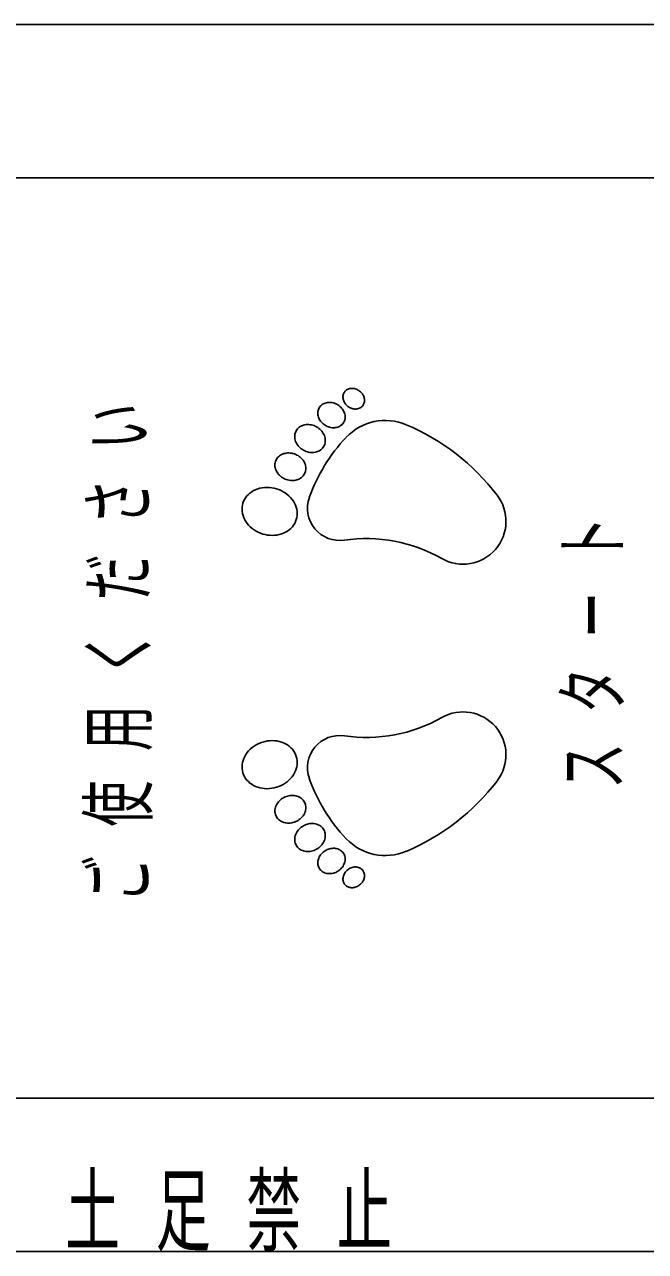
# Model space of a CAD drawing. Units: millimetres on the paper. Extents: x -365 to 0, y -26 to 257.
# Drawn here: x -280.25 to -272.15, y 147.92 to 163.92 of the extents above; entities that cross this region are included whole.
import ezdxf

# ---------------------------------------------------------------- set-up
doc = ezdxf.new("R2010")
doc.units = ezdxf.units.MM
doc.layers.add('LY_1', color=7, linetype='Continuous', lineweight=13)
doc.styles.add('ＭＳ ゴシック', font='')
doc.styles.get('ＭＳ ゴシック').set_extended_font_data('MS Gothic')

msp = doc.modelspace()

# ---------------------------------------------------------------- linework, layer by layer
at = {"layer": 'LY_1', "lineweight": 25}
for p, q in [((-271.32, 163.917), (-283.32, 163.917)), ((-283.32, 161.917), (-271.32, 161.917)), ((-271.32, 161.917), (-283.32, 161.917)), ((-283.32, 149.917), (-271.32, 149.917)), ((-271.32, 149.917), (-283.32, 149.917)), ((-271.32, 147.917), (-283.32, 147.917))]:
    msp.add_line(p, q, dxfattribs=at)
at = {"layer": 'LY_1', "color": 21, "lineweight": 25}
for points in [[(-276.074, 159.129), (-276.08, 159.12), (-276.085, 159.11), (-276.09, 159.1), (-276.093, 159.09), (-276.095, 159.079), (-276.097, 159.067), (-276.097, 159.056), (-276.096, 159.044), (-276.094, 159.032), (-276.091, 159.02), (-276.087, 159.009), (-276.082, 158.997), (-276.076, 158.986), (-276.069, 158.976), (-276.062, 158.965), (-276.053, 158.956), (-276.044, 158.947), (-276.034, 158.938), (-276.023, 158.931), (-276.012, 158.924), (-276.001, 158.918), (-275.989, 158.913), (-275.977, 158.909), (-275.965, 158.906), (-275.953, 158.904), (-275.94, 158.903), (-275.928, 158.903), (-275.916, 158.904), (-275.905, 158.906), (-275.894, 158.909), (-275.883, 158.913), (-275.873, 158.918), (-275.863, 158.923), (-275.855, 158.93), (-275.847, 158.938), (-275.839, 158.946), (-275.833, 158.955), (-275.828, 158.965), (-275.823, 158.975), (-275.82, 158.985), (-275.818, 158.996), (-275.816, 159.008), (-275.816, 159.019), (-275.817, 159.031), (-275.819, 159.043), (-275.822, 159.055), (-275.826, 159.066), (-275.831, 159.078), (-275.837, 159.089), (-275.844, 159.099), (-275.851, 159.11), (-275.86, 159.119), (-275.869, 159.128), (-275.879, 159.137), (-275.89, 159.144), (-275.901, 159.151), (-275.912, 159.157), (-275.924, 159.162), (-275.936, 159.166), (-275.948, 159.169), (-275.96, 159.171), (-275.972, 159.172), (-275.984, 159.172), (-275.996, 159.171), (-276.008, 159.169), (-276.019, 159.166), (-276.03, 159.162), (-276.04, 159.157), (-276.049, 159.152), (-276.058, 159.145), (-276.066, 159.137)], [(-276.404, 158.922), (-276.41, 158.91), (-276.416, 158.898), (-276.42, 158.885), (-276.423, 158.871), (-276.424, 158.857), (-276.424, 158.843), (-276.423, 158.828), (-276.42, 158.814), (-276.416, 158.799), (-276.411, 158.785), (-276.405, 158.771), (-276.397, 158.758), (-276.388, 158.745), (-276.378, 158.732), (-276.367, 158.721), (-276.355, 158.71), (-276.343, 158.7), (-276.329, 158.691), (-276.315, 158.683), (-276.301, 158.676), (-276.286, 158.67), (-276.27, 158.665), (-276.255, 158.662), (-276.239, 158.659), (-276.224, 158.658), (-276.209, 158.659), (-276.194, 158.66), (-276.179, 158.663), (-276.165, 158.667), (-276.151, 158.672), (-276.139, 158.678), (-276.127, 158.686), (-276.115, 158.694), (-276.105, 158.704), (-276.096, 158.714), (-276.089, 158.726), (-276.082, 158.738), (-276.077, 158.75), (-276.072, 158.763), (-276.07, 158.777), (-276.068, 158.791), (-276.068, 158.805), (-276.069, 158.82), (-276.072, 158.834), (-276.076, 158.849), (-276.081, 158.863), (-276.088, 158.877), (-276.095, 158.89), (-276.104, 158.903), (-276.114, 158.916), (-276.125, 158.927), (-276.137, 158.938), (-276.149, 158.948), (-276.163, 158.957), (-276.177, 158.965), (-276.191, 158.972), (-276.206, 158.978), (-276.222, 158.983), (-276.237, 158.986), (-276.253, 158.989), (-276.268, 158.99), (-276.284, 158.989), (-276.299, 158.988), (-276.313, 158.985), (-276.327, 158.981), (-276.341, 158.976), (-276.354, 158.969), (-276.366, 158.962), (-276.377, 158.954), (-276.387, 158.944), (-276.396, 158.934)], [(-276.707, 158.619), (-276.713, 158.605), (-276.719, 158.59), (-276.722, 158.576), (-276.725, 158.56), (-276.725, 158.545), (-276.725, 158.529), (-276.723, 158.513), (-276.719, 158.497), (-276.714, 158.481), (-276.707, 158.466), (-276.699, 158.451), (-276.69, 158.436), (-276.679, 158.422), (-276.667, 158.409), (-276.655, 158.397), (-276.641, 158.385), (-276.626, 158.375), (-276.611, 158.366), (-276.595, 158.358), (-276.578, 158.351), (-276.561, 158.345), (-276.544, 158.341), (-276.527, 158.338), (-276.509, 158.336), (-276.492, 158.336), (-276.475, 158.337), (-276.458, 158.34), (-276.442, 158.344), (-276.427, 158.349), (-276.412, 158.355), (-276.398, 158.363), (-276.385, 158.372), (-276.374, 158.382), (-276.363, 158.393), (-276.354, 158.405), (-276.346, 158.418), (-276.339, 158.432), (-276.334, 158.446), (-276.33, 158.461), (-276.328, 158.477), (-276.327, 158.492), (-276.327, 158.508), (-276.33, 158.524), (-276.333, 158.54), (-276.339, 158.556), (-276.345, 158.571), (-276.353, 158.586), (-276.363, 158.601), (-276.373, 158.615), (-276.385, 158.628), (-276.398, 158.64), (-276.411, 158.651), (-276.426, 158.662), (-276.441, 158.671), (-276.457, 158.679), (-276.474, 158.686), (-276.491, 158.692), (-276.508, 158.696), (-276.526, 158.699), (-276.543, 158.701), (-276.56, 158.701), (-276.577, 158.7), (-276.594, 158.697), (-276.61, 158.693), (-276.625, 158.688), (-276.64, 158.681), (-276.654, 158.674), (-276.667, 158.665), (-276.679, 158.655), (-276.689, 158.644), (-276.699, 158.631)], [(-276.972, 158.231), (-276.977, 158.217), (-276.981, 158.202), (-276.983, 158.187), (-276.984, 158.171), (-276.983, 158.155), (-276.98, 158.14), (-276.976, 158.124), (-276.971, 158.109), (-276.964, 158.094), (-276.956, 158.079), (-276.947, 158.065), (-276.936, 158.051), (-276.924, 158.039), (-276.911, 158.027), (-276.897, 158.016), (-276.882, 158.006), (-276.866, 157.997), (-276.85, 157.99), (-276.833, 157.983), (-276.816, 157.978), (-276.798, 157.974), (-276.781, 157.972), (-276.763, 157.971), (-276.746, 157.971), (-276.729, 157.972), (-276.712, 157.975), (-276.696, 157.98), (-276.68, 157.985), (-276.665, 157.992), (-276.651, 158), (-276.638, 158.009), (-276.627, 158.02), (-276.616, 158.031), (-276.606, 158.043), (-276.598, 158.056), (-276.592, 158.07), (-276.587, 158.084), (-276.583, 158.099), (-276.581, 158.114), (-276.58, 158.129), (-276.581, 158.145), (-276.583, 158.161), (-276.587, 158.176), (-276.592, 158.192), (-276.599, 158.207), (-276.607, 158.222), (-276.617, 158.236), (-276.628, 158.249), (-276.64, 158.262), (-276.653, 158.274), (-276.667, 158.285), (-276.682, 158.295), (-276.697, 158.303), (-276.713, 158.311), (-276.73, 158.317), (-276.748, 158.323), (-276.765, 158.326), (-276.783, 158.329), (-276.8, 158.33), (-276.818, 158.33), (-276.835, 158.328), (-276.852, 158.325), (-276.868, 158.321), (-276.883, 158.315), (-276.898, 158.309), (-276.912, 158.301), (-276.925, 158.291), (-276.937, 158.281), (-276.948, 158.27), (-276.957, 158.258), (-276.965, 158.245)], [(-277.401, 157.674), (-277.407, 157.648), (-277.411, 157.622), (-277.412, 157.595), (-277.411, 157.567), (-277.406, 157.54), (-277.399, 157.513), (-277.389, 157.486), (-277.377, 157.46), (-277.362, 157.435), (-277.345, 157.411), (-277.326, 157.388), (-277.305, 157.366), (-277.281, 157.346), (-277.256, 157.328), (-277.23, 157.311), (-277.202, 157.296), (-277.173, 157.284), (-277.143, 157.273), (-277.112, 157.265), (-277.081, 157.259), (-277.05, 157.256), (-277.018, 157.255), (-276.987, 157.256), (-276.957, 157.26), (-276.927, 157.266), (-276.898, 157.274), (-276.87, 157.284), (-276.844, 157.297), (-276.819, 157.312), (-276.796, 157.329), (-276.775, 157.347), (-276.756, 157.367), (-276.74, 157.389), (-276.725, 157.412), (-276.714, 157.436), (-276.705, 157.462), (-276.698, 157.488), (-276.694, 157.514), (-276.693, 157.541), (-276.695, 157.569), (-276.699, 157.596), (-276.706, 157.623), (-276.716, 157.65), (-276.728, 157.676), (-276.743, 157.701), (-276.76, 157.725), (-276.779, 157.748), (-276.801, 157.77), (-276.824, 157.79), (-276.849, 157.808), (-276.876, 157.825), (-276.904, 157.84), (-276.933, 157.852), (-276.963, 157.862), (-276.993, 157.871), (-277.024, 157.877), (-277.056, 157.88), (-277.087, 157.881), (-277.118, 157.88), (-277.149, 157.876), (-277.179, 157.87), (-277.207, 157.862), (-277.235, 157.851), (-277.261, 157.839), (-277.286, 157.824), (-277.309, 157.807), (-277.33, 157.789), (-277.349, 157.769), (-277.366, 157.747), (-277.38, 157.724), (-277.392, 157.7)], [(-277.401, 154.159), (-277.407, 154.185), (-277.411, 154.212), (-277.412, 154.239), (-277.411, 154.266), (-277.406, 154.293), (-277.399, 154.321), (-277.389, 154.347), (-277.377, 154.373), (-277.362, 154.398), (-277.345, 154.423), (-277.326, 154.446), (-277.305, 154.467), (-277.281, 154.487), (-277.256, 154.506), (-277.23, 154.522), (-277.202, 154.537), (-277.173, 154.55), (-277.143, 154.56), (-277.112, 154.568), (-277.081, 154.574), (-277.05, 154.577), (-277.018, 154.579), (-276.987, 154.577), (-276.957, 154.574), (-276.927, 154.568), (-276.898, 154.559), (-276.87, 154.549), (-276.844, 154.536), (-276.819, 154.522), (-276.796, 154.505), (-276.775, 154.486), (-276.756, 154.466), (-276.74, 154.444), (-276.725, 154.421), (-276.714, 154.397), (-276.705, 154.372), (-276.698, 154.346), (-276.694, 154.319), (-276.693, 154.292), (-276.695, 154.265), (-276.699, 154.237), (-276.706, 154.21), (-276.716, 154.184), (-276.728, 154.158), (-276.743, 154.132), (-276.76, 154.108), (-276.779, 154.085), (-276.801, 154.064), (-276.824, 154.043), (-276.849, 154.025), (-276.876, 154.008), (-276.904, 153.994), (-276.933, 153.981), (-276.963, 153.971), (-276.993, 153.963), (-277.024, 153.957), (-277.056, 153.953), (-277.087, 153.952), (-277.118, 153.954), (-277.149, 153.957), (-277.179, 153.963), (-277.207, 153.971), (-277.235, 153.982), (-277.261, 153.995), (-277.286, 154.009), (-277.309, 154.026), (-277.33, 154.045), (-277.349, 154.065), (-277.366, 154.086), (-277.38, 154.109), (-277.392, 154.134)], [(-276.972, 153.602), (-276.977, 153.617), (-276.981, 153.632), (-276.983, 153.647), (-276.984, 153.662), (-276.983, 153.678), (-276.98, 153.694), (-276.976, 153.709), (-276.971, 153.725), (-276.964, 153.74), (-276.956, 153.754), (-276.947, 153.769), (-276.936, 153.782), (-276.924, 153.795), (-276.911, 153.807), (-276.897, 153.818), (-276.882, 153.827), (-276.866, 153.836), (-276.85, 153.844), (-276.833, 153.85), (-276.816, 153.855), (-276.798, 153.859), (-276.781, 153.862), (-276.763, 153.863), (-276.746, 153.863), (-276.729, 153.861), (-276.712, 153.858), (-276.696, 153.854), (-276.68, 153.848), (-276.665, 153.841), (-276.651, 153.833), (-276.638, 153.824), (-276.627, 153.814), (-276.616, 153.803), (-276.606, 153.79), (-276.598, 153.777), (-276.592, 153.764), (-276.587, 153.749), (-276.583, 153.735), (-276.581, 153.719), (-276.58, 153.704), (-276.581, 153.688), (-276.583, 153.673), (-276.587, 153.657), (-276.592, 153.642), (-276.599, 153.626), (-276.607, 153.612), (-276.617, 153.598), (-276.628, 153.584), (-276.64, 153.572), (-276.653, 153.56), (-276.667, 153.549), (-276.682, 153.539), (-276.697, 153.53), (-276.713, 153.522), (-276.73, 153.516), (-276.748, 153.511), (-276.765, 153.507), (-276.783, 153.504), (-276.8, 153.503), (-276.818, 153.504), (-276.835, 153.505), (-276.852, 153.508), (-276.868, 153.512), (-276.883, 153.518), (-276.898, 153.525), (-276.912, 153.533), (-276.925, 153.542), (-276.937, 153.552), (-276.948, 153.564), (-276.957, 153.576), (-276.965, 153.589)], [(-276.707, 153.215), (-276.713, 153.229), (-276.719, 153.243), (-276.722, 153.258), (-276.725, 153.273), (-276.725, 153.289), (-276.725, 153.305), (-276.723, 153.321), (-276.719, 153.336), (-276.714, 153.352), (-276.707, 153.368), (-276.699, 153.383), (-276.69, 153.397), (-276.679, 153.411), (-276.667, 153.424), (-276.655, 153.437), (-276.641, 153.448), (-276.626, 153.458), (-276.611, 153.468), (-276.595, 153.476), (-276.578, 153.483), (-276.561, 153.488), (-276.544, 153.493), (-276.527, 153.496), (-276.509, 153.497), (-276.492, 153.497), (-276.475, 153.496), (-276.458, 153.494), (-276.442, 153.49), (-276.427, 153.485), (-276.412, 153.478), (-276.398, 153.47), (-276.385, 153.461), (-276.374, 153.451), (-276.363, 153.44), (-276.354, 153.428), (-276.346, 153.415), (-276.339, 153.401), (-276.334, 153.387), (-276.33, 153.372), (-276.328, 153.357), (-276.327, 153.341), (-276.327, 153.325), (-276.33, 153.309), (-276.333, 153.293), (-276.339, 153.278), (-276.345, 153.262), (-276.353, 153.247), (-276.363, 153.233), (-276.373, 153.219), (-276.385, 153.206), (-276.398, 153.193), (-276.411, 153.182), (-276.426, 153.172), (-276.441, 153.162), (-276.457, 153.154), (-276.474, 153.147), (-276.491, 153.142), (-276.508, 153.137), (-276.526, 153.134), (-276.543, 153.133), (-276.56, 153.132), (-276.577, 153.134), (-276.594, 153.136), (-276.61, 153.14), (-276.625, 153.145), (-276.64, 153.152), (-276.654, 153.16), (-276.667, 153.169), (-276.679, 153.179), (-276.689, 153.19), (-276.699, 153.202)], [(-276.404, 152.911), (-276.41, 152.923), (-276.416, 152.936), (-276.42, 152.949), (-276.423, 152.963), (-276.424, 152.977), (-276.424, 152.991), (-276.423, 153.005), (-276.42, 153.02), (-276.416, 153.034), (-276.411, 153.048), (-276.405, 153.062), (-276.397, 153.076), (-276.388, 153.089), (-276.378, 153.101), (-276.367, 153.113), (-276.355, 153.124), (-276.343, 153.134), (-276.329, 153.143), (-276.315, 153.151), (-276.301, 153.158), (-276.286, 153.164), (-276.27, 153.168), (-276.255, 153.172), (-276.239, 153.174), (-276.224, 153.175), (-276.209, 153.175), (-276.194, 153.173), (-276.179, 153.171), (-276.165, 153.167), (-276.151, 153.161), (-276.139, 153.155), (-276.127, 153.148), (-276.115, 153.139), (-276.105, 153.13), (-276.096, 153.119), (-276.089, 153.108), (-276.082, 153.096), (-276.077, 153.083), (-276.072, 153.07), (-276.07, 153.056), (-276.068, 153.042), (-276.068, 153.028), (-276.069, 153.014), (-276.072, 152.999), (-276.076, 152.985), (-276.081, 152.971), (-276.088, 152.957), (-276.095, 152.943), (-276.104, 152.93), (-276.114, 152.918), (-276.125, 152.906), (-276.137, 152.895), (-276.149, 152.885), (-276.163, 152.876), (-276.177, 152.868), (-276.191, 152.861), (-276.206, 152.855), (-276.222, 152.851), (-276.237, 152.847), (-276.253, 152.845), (-276.268, 152.844), (-276.284, 152.844), (-276.299, 152.846), (-276.313, 152.848), (-276.327, 152.852), (-276.341, 152.858), (-276.354, 152.864), (-276.366, 152.871), (-276.377, 152.88), (-276.387, 152.889), (-276.396, 152.9)], [(-276.074, 152.704), (-276.08, 152.713), (-276.085, 152.723), (-276.09, 152.733), (-276.093, 152.744), (-276.095, 152.755), (-276.097, 152.766), (-276.097, 152.778), (-276.096, 152.789), (-276.094, 152.801), (-276.091, 152.813), (-276.087, 152.825), (-276.082, 152.836), (-276.076, 152.847), (-276.069, 152.858), (-276.062, 152.868), (-276.053, 152.878), (-276.044, 152.887), (-276.034, 152.895), (-276.023, 152.903), (-276.012, 152.909), (-276.001, 152.915), (-275.989, 152.92), (-275.977, 152.924), (-275.965, 152.927), (-275.953, 152.93), (-275.94, 152.931), (-275.928, 152.931), (-275.916, 152.93), (-275.905, 152.928), (-275.894, 152.925), (-275.883, 152.921), (-275.873, 152.916), (-275.863, 152.91), (-275.855, 152.903), (-275.847, 152.896), (-275.839, 152.887), (-275.833, 152.878), (-275.828, 152.869), (-275.823, 152.859), (-275.82, 152.848), (-275.818, 152.837), (-275.816, 152.826), (-275.816, 152.814), (-275.817, 152.802), (-275.819, 152.791), (-275.822, 152.779), (-275.826, 152.767), (-275.831, 152.756), (-275.837, 152.745), (-275.844, 152.734), (-275.851, 152.724), (-275.86, 152.714), (-275.869, 152.705), (-275.879, 152.697), (-275.89, 152.689), (-275.901, 152.682), (-275.912, 152.677), (-275.924, 152.671), (-275.936, 152.667), (-275.948, 152.664), (-275.96, 152.662), (-275.972, 152.661), (-275.984, 152.661), (-275.996, 152.662), (-276.008, 152.664), (-276.019, 152.667), (-276.03, 152.671), (-276.04, 152.676), (-276.049, 152.682), (-276.058, 152.689), (-276.066, 152.696)]]:
    msp.add_lwpolyline(points, close=True, dxfattribs=at)
for centre, radius, start, end in [((-275.545, 158.054), 0.7, 67.0382, 136.6821), ((-276.417, 155.997), 2.934, 37.4477, 67.0382), ((-274.425, 156.997), 2.24, 136.6821, 160.4045), ((-274.532, 157.44), 0.56, 240.3487, 37.4477), ((-276.139, 157.608), 0.42, 160.4045, 278.3652), ((-275.79, 155.231), 1.982, 60.3487, 98.3652), ((-274.532, 154.393), 0.56, 322.5523, 119.6513), ((-275.79, 156.602), 1.982, 261.6348, 299.6513), ((-276.139, 154.226), 0.42, 81.6348, 199.5955), ((-274.425, 154.836), 2.24, 199.5955, 223.3179), ((-276.417, 155.836), 2.934, 292.9618, 322.5523), ((-275.545, 153.78), 0.7, 223.3179, 292.9618)]:
    msp.add_arc(centre, radius, start, end, dxfattribs=at)

# ---------------------------------------------------------------- texts
at = {"layer": 'LY_1', "char_height": 0.7331, "attachment_point": 5, "rotation": 90, "style": 'ＭＳ ゴシック'}
for s, insert in [('\\T1.64;\\W0.6;ご使用ください', (-278.987, 155.917)), ('\\T1.64;\\W0.6;スタート', (-272.82, 155.917))]:
    msp.add_mtext(s, dxfattribs=dict(at, insert=insert))
at = {"layer": 'LY_1', "insert": (-279.72, 147.917), "char_height": 0.8798, "attachment_point": 7, "style": 'ＭＳ ゴシック'}
msp.add_mtext('\\T1.64;\\W0.6;土足禁止', dxfattribs=at)

doc.saveas('drawing.dxf')
